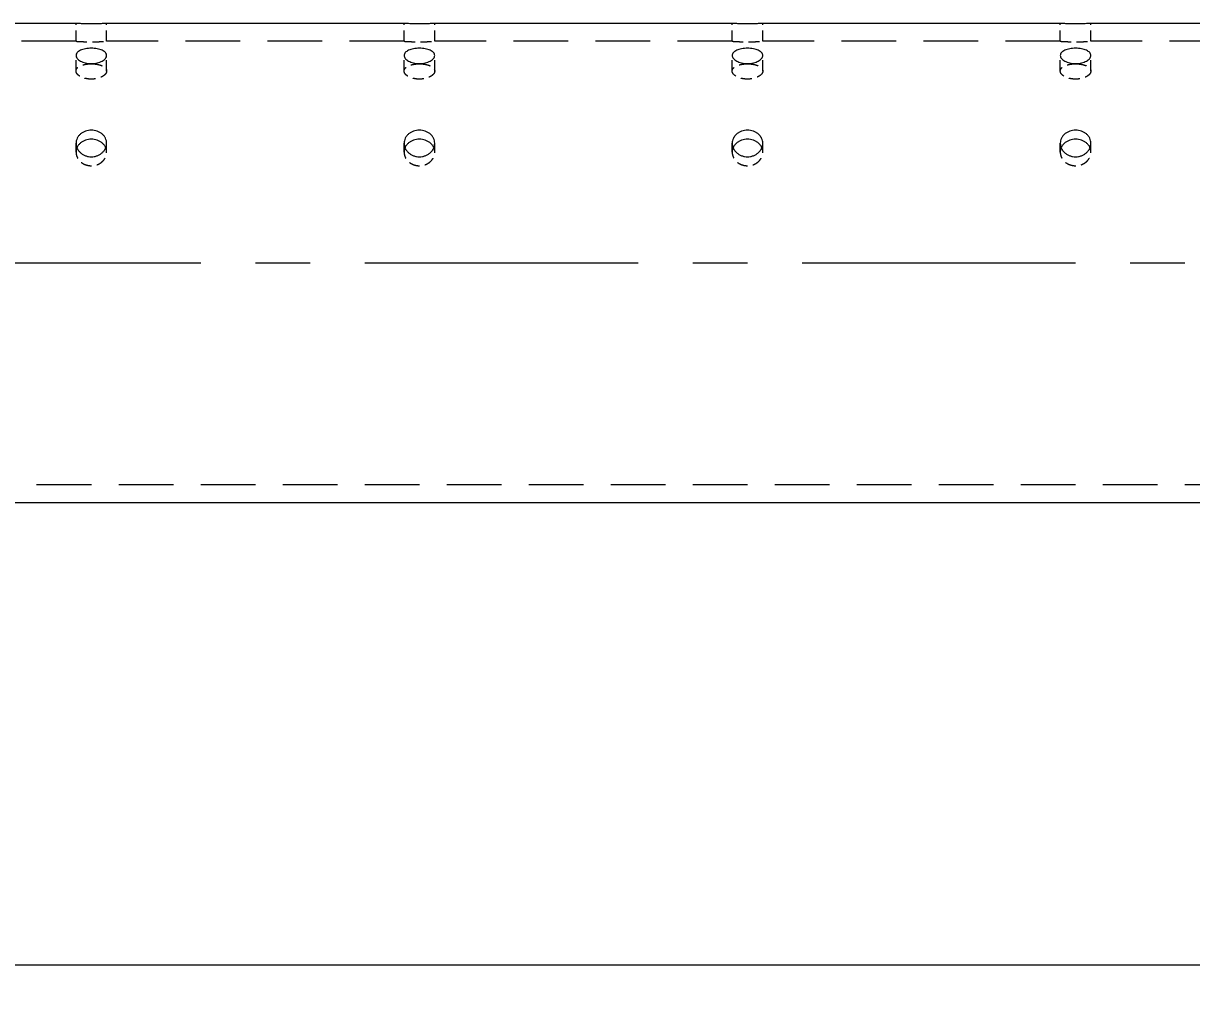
# Model space of a CAD drawing. Header units: millimetres. Extents: x -46397 to 283259, y -8690 to 23983.
# Drawn here: x 156841 to 157375, y 950 to 1400 of the extents above; entities that cross this region are included whole.
import ezdxf

# ---------------------------------------------------------------- set-up
doc = ezdxf.new("R2010")
doc.units = ezdxf.units.MM
doc.linetypes.add('CENTER', pattern=[2, 1.25, -0.25, 0.25, -0.25])
doc.linetypes.add('HIDDENX2', pattern=[0.75, 0.5, -0.25])
doc.layers.get('Defpoints').update_dxf_attribs({"lineweight": 0})
doc.layers.add('DUONGTAM', color=1, linetype='CENTER', lineweight=0)
doc.layers.add('PHANTOM 2', color=8, linetype='Continuous', lineweight=0)
doc.layers.add('flashshoot', color=7, linetype='Continuous')
doc.styles.add('GHI CHÚ 1', font='isocp_IV25.ttf', dxfattribs={"width": 0.8})
doc.dimstyles.new('1-30SCALE', dxfattribs={"dimtxt": 75, "dimasz": 75, "dimexe": 37.5, "dimexo": 30, "dimgap": 30, "dimtad": 1, "dimtoh": 1, "dimdec": 0, "dimdsep": 46, "dimtxsty": 'GHI CHÚ 1', "dimcen": 0.09, "dimclrd": 256, "dimclre": 256, "dimclrt": 2, "dimadec": 0, "dimazin": 0, "dimtfac": 1, "dimtdec": 0, "dimtofl": 0, "dimtmove": 0, "dimatfit": 3, "dimfxl": 1, "dimlwd": 0, "dimlwe": 0, "dimarcsym": 0})

# ---------------------------------------------------------------- blocks, each defined once
blk = doc.blocks.new('A$C49aca623')
at = {"color": 2, "linetype": 'Continuous', "lineweight": 0, "ltscale": 10, "extrusion": (2.28848e-17, 1, 0)}
for p, q in [((-2097, -563.9), (-2233, -563.9)), ((-1947, -563.9), (-2083, -563.9)), ((-1797, -563.9), (-1933, -563.9)), ((-1647, -563.9), (-1783, -563.9)), ((-1497, -563.9), (-1633, -563.9)), ((1960, -783), (-2832, -783))]:
    blk.add_line(p, q, dxfattribs=at)
at = {"color": 1, "linetype": 'HIDDENX2', "lineweight": 0, "ltscale": 10, "extrusion": (2.28848e-17, 1, 0)}
for p, q in [((-2097, -572.08), (-2097, -563.9)), ((-2083, -572.08), (-2083, -563.9)), ((-1947, -572.08), (-1947, -563.9)), ((-1933, -572.08), (-1933, -563.9)), ((-1797, -572.08), (-1797, -563.9)), ((-1783, -572.08), (-1783, -563.9)), ((-1647, -572.08), (-1647, -563.9)), ((-1633, -572.08), (-1633, -563.9)), ((-2097, -585.66), (-2097, -578.58)), ((-2083, -585.66), (-2083, -578.58)), ((-1947, -585.66), (-1947, -578.58)), ((-1933, -585.66), (-1933, -578.58)), ((-1797, -585.66), (-1797, -578.58)), ((-1783, -585.66), (-1783, -578.58)), ((-1647, -585.66), (-1647, -578.58)), ((-1633, -585.66), (-1633, -578.58)), ((-2097, -622.77), (-2097, -618.68)), ((-2083, -622.77), (-2083, -618.68)), ((-1947, -622.77), (-1947, -618.68)), ((-1933, -622.77), (-1933, -618.68)), ((-1797, -622.77), (-1797, -618.68)), ((-1783, -622.77), (-1783, -618.68)), ((-1647, -622.77), (-1647, -618.68)), ((-1633, -622.77), (-1633, -618.68))]:
    blk.add_line(p, q, dxfattribs=at)
at = {"color": 1, "linetype": 'HIDDENX2', "lineweight": 0, "ltscale": 50, "extrusion": (2.28848e-17, 1, 0)}
for p, q in [((-2097, -572.08), (-2233, -572.08)), ((-1947, -572.08), (-2083, -572.08)), ((-1797, -572.08), (-1933, -572.08)), ((-1647, -572.08), (-1783, -572.08)), ((-1497, -572.08), (-1633, -572.08)), ((1960, -774.82), (-2832, -774.82))]:
    blk.add_line(p, q, dxfattribs=at)
at = {"color": 2, "linetype": 'Continuous', "lineweight": 0, "ltscale": 10}
for points, knots in [([(-2083, -563.9), (-2083, -563.9), (-2083.04, -563.9), (-2083.22, -563.91), (-2083.35, -563.92), (-2083.71, -563.94), (-2083.93, -563.96), (-2084.45, -563.98), (-2084.74, -564), (-2085.36, -564.03), (-2085.71, -564.04), (-2086.48, -564.07), (-2086.89, -564.08), (-2087.75, -564.1), (-2088.2, -564.11), (-2089.11, -564.12), (-2089.56, -564.12), (-2090.44, -564.12), (-2090.89, -564.12), (-2091.8, -564.11), (-2092.25, -564.1), (-2093.11, -564.08), (-2093.52, -564.07), (-2094.29, -564.04), (-2094.64, -564.03), (-2095.26, -564), (-2095.55, -563.98), (-2096.07, -563.96), (-2096.29, -563.94), (-2096.65, -563.92), (-2096.78, -563.91), (-2096.96, -563.9), (-2097, -563.9), (-2097, -563.9)], [10.550311, 10.550311, 10.550311, 10.550311, 11.869099, 11.869099, 13.187888, 13.187888, 14.506676, 14.506676, 15.825465, 15.825465, 17.144254, 17.144254, 18.463043, 18.463043, 19.781833, 19.781833, 21.100622, 21.100622, 22.419411, 22.419411, 23.7382, 23.7382, 25.05699, 25.05699, 26.375779, 26.375779, 27.694567, 27.694567, 29.013356, 29.013356, 30.332144, 30.332144, 31.650933, 31.650933, 31.650933, 31.650933]), ([(-1933, -563.9), (-1933, -563.9), (-1933.04, -563.9), (-1933.22, -563.91), (-1933.35, -563.92), (-1933.71, -563.94), (-1933.93, -563.96), (-1934.45, -563.98), (-1934.74, -564), (-1935.36, -564.03), (-1935.71, -564.04), (-1936.48, -564.07), (-1936.89, -564.08), (-1937.75, -564.1), (-1938.2, -564.11), (-1939.11, -564.12), (-1939.56, -564.12), (-1940.44, -564.12), (-1940.89, -564.12), (-1941.8, -564.11), (-1942.25, -564.1), (-1943.11, -564.08), (-1943.52, -564.07), (-1944.29, -564.04), (-1944.64, -564.03), (-1945.26, -564), (-1945.55, -563.98), (-1946.07, -563.96), (-1946.29, -563.94), (-1946.65, -563.92), (-1946.78, -563.91), (-1946.96, -563.9), (-1947, -563.9), (-1947, -563.9)], [10.550311, 10.550311, 10.550311, 10.550311, 11.869099, 11.869099, 13.187888, 13.187888, 14.506676, 14.506676, 15.825465, 15.825465, 17.144254, 17.144254, 18.463043, 18.463043, 19.781833, 19.781833, 21.100622, 21.100622, 22.419411, 22.419411, 23.7382, 23.7382, 25.05699, 25.05699, 26.375779, 26.375779, 27.694567, 27.694567, 29.013356, 29.013356, 30.332144, 30.332144, 31.650933, 31.650933, 31.650933, 31.650933]), ([(-1783, -563.9), (-1783, -563.9), (-1783.04, -563.9), (-1783.22, -563.91), (-1783.35, -563.92), (-1783.71, -563.94), (-1783.93, -563.96), (-1784.45, -563.98), (-1784.74, -564), (-1785.36, -564.03), (-1785.71, -564.04), (-1786.48, -564.07), (-1786.89, -564.08), (-1787.75, -564.1), (-1788.2, -564.11), (-1789.11, -564.12), (-1789.56, -564.12), (-1790.44, -564.12), (-1790.89, -564.12), (-1791.8, -564.11), (-1792.25, -564.1), (-1793.11, -564.08), (-1793.52, -564.07), (-1794.29, -564.04), (-1794.64, -564.03), (-1795.26, -564), (-1795.55, -563.98), (-1796.07, -563.96), (-1796.29, -563.94), (-1796.65, -563.92), (-1796.78, -563.91), (-1796.96, -563.9), (-1797, -563.9), (-1797, -563.9)], [10.550311, 10.550311, 10.550311, 10.550311, 11.869099, 11.869099, 13.187888, 13.187888, 14.506676, 14.506676, 15.825465, 15.825465, 17.144254, 17.144254, 18.463043, 18.463043, 19.781833, 19.781833, 21.100622, 21.100622, 22.419411, 22.419411, 23.7382, 23.7382, 25.05699, 25.05699, 26.375779, 26.375779, 27.694567, 27.694567, 29.013356, 29.013356, 30.332144, 30.332144, 31.650933, 31.650933, 31.650933, 31.650933]), ([(-1633, -563.9), (-1633, -563.9), (-1633.04, -563.9), (-1633.22, -563.91), (-1633.35, -563.92), (-1633.71, -563.94), (-1633.93, -563.96), (-1634.45, -563.98), (-1634.74, -564), (-1635.36, -564.03), (-1635.71, -564.04), (-1636.48, -564.07), (-1636.89, -564.08), (-1637.75, -564.1), (-1638.2, -564.11), (-1639.11, -564.12), (-1639.56, -564.12), (-1640.44, -564.12), (-1640.89, -564.12), (-1641.8, -564.11), (-1642.25, -564.1), (-1643.11, -564.08), (-1643.52, -564.07), (-1644.29, -564.04), (-1644.64, -564.03), (-1645.26, -564), (-1645.55, -563.98), (-1646.07, -563.96), (-1646.29, -563.94), (-1646.65, -563.92), (-1646.78, -563.91), (-1646.96, -563.9), (-1647, -563.9), (-1647, -563.9)], [10.550311, 10.550311, 10.550311, 10.550311, 11.869099, 11.869099, 13.187888, 13.187888, 14.506676, 14.506676, 15.825465, 15.825465, 17.144254, 17.144254, 18.463043, 18.463043, 19.781833, 19.781833, 21.100622, 21.100622, 22.419411, 22.419411, 23.7382, 23.7382, 25.05699, 25.05699, 26.375779, 26.375779, 27.694567, 27.694567, 29.013356, 29.013356, 30.332144, 30.332144, 31.650933, 31.650933, 31.650933, 31.650933]), ([(-2090, -575.27), (-2089.56, -575.27), (-2089.11, -575.29), (-2088.2, -575.37), (-2087.75, -575.43), (-2086.89, -575.59), (-2086.48, -575.69), (-2085.71, -575.92), (-2085.36, -576.06), (-2084.74, -576.34), (-2084.45, -576.51), (-2083.93, -576.86), (-2083.71, -577.06), (-2083.35, -577.47), (-2083.22, -577.69), (-2083.04, -578.13), (-2083, -578.36), (-2083, -578.8), (-2083.04, -579.03), (-2083.22, -579.49), (-2083.35, -579.72), (-2083.71, -580.17), (-2083.93, -580.39), (-2084.45, -580.79), (-2084.74, -580.98), (-2085.36, -581.32), (-2085.71, -581.47), (-2086.48, -581.76), (-2086.89, -581.88), (-2087.75, -582.07), (-2088.2, -582.15), (-2089.11, -582.25), (-2089.56, -582.27), (-2090.44, -582.27), (-2090.89, -582.25), (-2091.8, -582.15), (-2092.25, -582.07), (-2093.11, -581.88), (-2093.52, -581.76), (-2094.29, -581.47), (-2094.64, -581.32), (-2095.26, -580.98), (-2095.55, -580.79), (-2096.07, -580.39), (-2096.29, -580.17), (-2096.65, -579.72), (-2096.78, -579.49), (-2096.96, -579.03), (-2097, -578.8), (-2097, -578.36), (-2096.96, -578.13), (-2096.78, -577.69), (-2096.65, -577.47), (-2096.29, -577.06), (-2096.07, -576.86), (-2095.55, -576.51), (-2095.26, -576.34), (-2094.64, -576.06), (-2094.29, -575.92), (-2093.52, -575.69), (-2093.11, -575.59), (-2092.25, -575.43), (-2091.8, -575.37), (-2090.89, -575.29), (-2090.44, -575.27), (-2090, -575.27)], [0, 0, 0, 0, 1.318789, 1.318789, 2.637578, 2.637578, 3.956368, 3.956368, 5.275157, 5.275157, 6.593945, 6.593945, 7.912734, 7.912734, 9.231522, 9.231522, 10.550311, 10.550311, 11.869099, 11.869099, 13.187888, 13.187888, 14.506676, 14.506676, 15.825465, 15.825465, 17.144254, 17.144254, 18.463043, 18.463043, 19.781833, 19.781833, 21.100622, 21.100622, 22.419411, 22.419411, 23.7382, 23.7382, 25.05699, 25.05699, 26.375779, 26.375779, 27.694567, 27.694567, 29.013356, 29.013356, 30.332144, 30.332144, 31.650933, 31.650933, 32.969721, 32.969721, 34.28851, 34.28851, 35.607298, 35.607298, 36.926087, 36.926087, 38.244876, 38.244876, 39.563665, 39.563665, 40.882454, 40.882454, 42.201244, 42.201244, 42.201244, 42.201244]), ([(-1940, -575.27), (-1939.56, -575.27), (-1939.11, -575.29), (-1938.2, -575.37), (-1937.75, -575.43), (-1936.89, -575.59), (-1936.48, -575.69), (-1935.71, -575.92), (-1935.36, -576.06), (-1934.74, -576.34), (-1934.45, -576.51), (-1933.93, -576.86), (-1933.71, -577.06), (-1933.35, -577.47), (-1933.22, -577.69), (-1933.04, -578.13), (-1933, -578.36), (-1933, -578.8), (-1933.04, -579.03), (-1933.22, -579.49), (-1933.35, -579.72), (-1933.71, -580.17), (-1933.93, -580.39), (-1934.45, -580.79), (-1934.74, -580.98), (-1935.36, -581.32), (-1935.71, -581.47), (-1936.48, -581.76), (-1936.89, -581.88), (-1937.75, -582.07), (-1938.2, -582.15), (-1939.11, -582.25), (-1939.56, -582.27), (-1940.44, -582.27), (-1940.89, -582.25), (-1941.8, -582.15), (-1942.25, -582.07), (-1943.11, -581.88), (-1943.52, -581.76), (-1944.29, -581.47), (-1944.64, -581.32), (-1945.26, -580.98), (-1945.55, -580.79), (-1946.07, -580.39), (-1946.29, -580.17), (-1946.65, -579.72), (-1946.78, -579.49), (-1946.96, -579.03), (-1947, -578.8), (-1947, -578.36), (-1946.96, -578.13), (-1946.78, -577.69), (-1946.65, -577.47), (-1946.29, -577.06), (-1946.07, -576.86), (-1945.55, -576.51), (-1945.26, -576.34), (-1944.64, -576.06), (-1944.29, -575.92), (-1943.52, -575.69), (-1943.11, -575.59), (-1942.25, -575.43), (-1941.8, -575.37), (-1940.89, -575.29), (-1940.44, -575.27), (-1940, -575.27)], [0, 0, 0, 0, 1.318789, 1.318789, 2.637578, 2.637578, 3.956368, 3.956368, 5.275157, 5.275157, 6.593945, 6.593945, 7.912734, 7.912734, 9.231522, 9.231522, 10.550311, 10.550311, 11.869099, 11.869099, 13.187888, 13.187888, 14.506676, 14.506676, 15.825465, 15.825465, 17.144254, 17.144254, 18.463043, 18.463043, 19.781833, 19.781833, 21.100622, 21.100622, 22.419411, 22.419411, 23.7382, 23.7382, 25.05699, 25.05699, 26.375779, 26.375779, 27.694567, 27.694567, 29.013356, 29.013356, 30.332144, 30.332144, 31.650933, 31.650933, 32.969721, 32.969721, 34.28851, 34.28851, 35.607298, 35.607298, 36.926087, 36.926087, 38.244876, 38.244876, 39.563665, 39.563665, 40.882454, 40.882454, 42.201244, 42.201244, 42.201244, 42.201244]), ([(-1790, -575.27), (-1789.56, -575.27), (-1789.11, -575.29), (-1788.2, -575.37), (-1787.75, -575.43), (-1786.89, -575.59), (-1786.48, -575.69), (-1785.71, -575.92), (-1785.36, -576.06), (-1784.74, -576.34), (-1784.45, -576.51), (-1783.93, -576.86), (-1783.71, -577.06), (-1783.35, -577.47), (-1783.22, -577.69), (-1783.04, -578.13), (-1783, -578.36), (-1783, -578.8), (-1783.04, -579.03), (-1783.22, -579.49), (-1783.35, -579.72), (-1783.71, -580.17), (-1783.93, -580.39), (-1784.45, -580.79), (-1784.74, -580.98), (-1785.36, -581.32), (-1785.71, -581.47), (-1786.48, -581.76), (-1786.89, -581.88), (-1787.75, -582.07), (-1788.2, -582.15), (-1789.11, -582.25), (-1789.56, -582.27), (-1790.44, -582.27), (-1790.89, -582.25), (-1791.8, -582.15), (-1792.25, -582.07), (-1793.11, -581.88), (-1793.52, -581.76), (-1794.29, -581.47), (-1794.64, -581.32), (-1795.26, -580.98), (-1795.55, -580.79), (-1796.07, -580.39), (-1796.29, -580.17), (-1796.65, -579.72), (-1796.78, -579.49), (-1796.96, -579.03), (-1797, -578.8), (-1797, -578.36), (-1796.96, -578.13), (-1796.78, -577.69), (-1796.65, -577.47), (-1796.29, -577.06), (-1796.07, -576.86), (-1795.55, -576.51), (-1795.26, -576.34), (-1794.64, -576.06), (-1794.29, -575.92), (-1793.52, -575.69), (-1793.11, -575.59), (-1792.25, -575.43), (-1791.8, -575.37), (-1790.89, -575.29), (-1790.44, -575.27), (-1790, -575.27)], [0, 0, 0, 0, 1.318789, 1.318789, 2.637578, 2.637578, 3.956368, 3.956368, 5.275157, 5.275157, 6.593945, 6.593945, 7.912734, 7.912734, 9.231522, 9.231522, 10.550311, 10.550311, 11.869099, 11.869099, 13.187888, 13.187888, 14.506676, 14.506676, 15.825465, 15.825465, 17.144254, 17.144254, 18.463043, 18.463043, 19.781833, 19.781833, 21.100622, 21.100622, 22.419411, 22.419411, 23.7382, 23.7382, 25.05699, 25.05699, 26.375779, 26.375779, 27.694567, 27.694567, 29.013356, 29.013356, 30.332144, 30.332144, 31.650933, 31.650933, 32.969721, 32.969721, 34.28851, 34.28851, 35.607298, 35.607298, 36.926087, 36.926087, 38.244876, 38.244876, 39.563665, 39.563665, 40.882454, 40.882454, 42.201244, 42.201244, 42.201244, 42.201244]), ([(-1640, -575.27), (-1639.56, -575.27), (-1639.11, -575.29), (-1638.2, -575.37), (-1637.75, -575.43), (-1636.89, -575.59), (-1636.48, -575.69), (-1635.71, -575.92), (-1635.36, -576.06), (-1634.74, -576.34), (-1634.45, -576.51), (-1633.93, -576.86), (-1633.71, -577.06), (-1633.35, -577.47), (-1633.22, -577.69), (-1633.04, -578.13), (-1633, -578.36), (-1633, -578.8), (-1633.04, -579.03), (-1633.22, -579.49), (-1633.35, -579.72), (-1633.71, -580.17), (-1633.93, -580.39), (-1634.45, -580.79), (-1634.74, -580.98), (-1635.36, -581.32), (-1635.71, -581.47), (-1636.48, -581.76), (-1636.89, -581.88), (-1637.75, -582.07), (-1638.2, -582.15), (-1639.11, -582.25), (-1639.56, -582.27), (-1640.44, -582.27), (-1640.89, -582.25), (-1641.8, -582.15), (-1642.25, -582.07), (-1643.11, -581.88), (-1643.52, -581.76), (-1644.29, -581.47), (-1644.64, -581.32), (-1645.26, -580.98), (-1645.55, -580.79), (-1646.07, -580.39), (-1646.29, -580.17), (-1646.65, -579.72), (-1646.78, -579.49), (-1646.96, -579.03), (-1647, -578.8), (-1647, -578.36), (-1646.96, -578.13), (-1646.78, -577.69), (-1646.65, -577.47), (-1646.29, -577.06), (-1646.07, -576.86), (-1645.55, -576.51), (-1645.26, -576.34), (-1644.64, -576.06), (-1644.29, -575.92), (-1643.52, -575.69), (-1643.11, -575.59), (-1642.25, -575.43), (-1641.8, -575.37), (-1640.89, -575.29), (-1640.44, -575.27), (-1640, -575.27)], [0, 0, 0, 0, 1.318789, 1.318789, 2.637578, 2.637578, 3.956368, 3.956368, 5.275157, 5.275157, 6.593945, 6.593945, 7.912734, 7.912734, 9.231522, 9.231522, 10.550311, 10.550311, 11.869099, 11.869099, 13.187888, 13.187888, 14.506676, 14.506676, 15.825465, 15.825465, 17.144254, 17.144254, 18.463043, 18.463043, 19.781833, 19.781833, 21.100622, 21.100622, 22.419411, 22.419411, 23.7382, 23.7382, 25.05699, 25.05699, 26.375779, 26.375779, 27.694567, 27.694567, 29.013356, 29.013356, 30.332144, 30.332144, 31.650933, 31.650933, 32.969721, 32.969721, 34.28851, 34.28851, 35.607298, 35.607298, 36.926087, 36.926087, 38.244876, 38.244876, 39.563665, 39.563665, 40.882454, 40.882454, 42.201244, 42.201244, 42.201244, 42.201244]), ([(-2090, -612.72), (-2089.56, -612.72), (-2089.11, -612.76), (-2088.2, -612.91), (-2087.75, -613.02), (-2086.89, -613.32), (-2086.48, -613.51), (-2085.71, -613.94), (-2085.36, -614.18), (-2084.74, -614.71), (-2084.45, -615), (-2083.93, -615.65), (-2083.71, -616), (-2083.35, -616.74), (-2083.22, -617.12), (-2083.04, -617.9), (-2083, -618.29), (-2083, -619.06), (-2083.04, -619.45), (-2083.22, -620.24), (-2083.35, -620.63), (-2083.71, -621.39), (-2083.93, -621.75), (-2084.45, -622.43), (-2084.74, -622.74), (-2085.36, -623.29), (-2085.71, -623.55), (-2086.48, -624.01), (-2086.89, -624.21), (-2087.75, -624.53), (-2088.2, -624.65), (-2089.11, -624.81), (-2089.56, -624.85), (-2090.44, -624.85), (-2090.89, -624.81), (-2091.8, -624.65), (-2092.25, -624.53), (-2093.11, -624.21), (-2093.52, -624.01), (-2094.29, -623.55), (-2094.64, -623.29), (-2095.26, -622.74), (-2095.55, -622.43), (-2096.07, -621.75), (-2096.29, -621.39), (-2096.65, -620.63), (-2096.78, -620.24), (-2096.96, -619.45), (-2097, -619.06), (-2097, -618.29), (-2096.96, -617.9), (-2096.78, -617.12), (-2096.65, -616.74), (-2096.29, -616), (-2096.07, -615.65), (-2095.55, -615), (-2095.26, -614.71), (-2094.64, -614.18), (-2094.29, -613.94), (-2093.52, -613.51), (-2093.11, -613.32), (-2092.25, -613.02), (-2091.8, -612.91), (-2090.89, -612.76), (-2090.44, -612.72), (-2090, -612.72)], [0, 0, 0, 0, 1.318789, 1.318789, 2.637578, 2.637578, 3.956368, 3.956368, 5.275157, 5.275157, 6.593945, 6.593945, 7.912734, 7.912734, 9.231522, 9.231522, 10.550311, 10.550311, 11.869099, 11.869099, 13.187888, 13.187888, 14.506676, 14.506676, 15.825465, 15.825465, 17.144254, 17.144254, 18.463043, 18.463043, 19.781833, 19.781833, 21.100622, 21.100622, 22.419411, 22.419411, 23.7382, 23.7382, 25.05699, 25.05699, 26.375779, 26.375779, 27.694567, 27.694567, 29.013356, 29.013356, 30.332144, 30.332144, 31.650933, 31.650933, 32.969721, 32.969721, 34.28851, 34.28851, 35.607298, 35.607298, 36.926087, 36.926087, 38.244876, 38.244876, 39.563665, 39.563665, 40.882454, 40.882454, 42.201244, 42.201244, 42.201244, 42.201244]), ([(-1940, -612.72), (-1939.56, -612.72), (-1939.11, -612.76), (-1938.2, -612.91), (-1937.75, -613.02), (-1936.89, -613.32), (-1936.48, -613.51), (-1935.71, -613.94), (-1935.36, -614.18), (-1934.74, -614.71), (-1934.45, -615), (-1933.93, -615.65), (-1933.71, -616), (-1933.35, -616.74), (-1933.22, -617.12), (-1933.04, -617.9), (-1933, -618.29), (-1933, -619.06), (-1933.04, -619.45), (-1933.22, -620.24), (-1933.35, -620.63), (-1933.71, -621.39), (-1933.93, -621.75), (-1934.45, -622.43), (-1934.74, -622.74), (-1935.36, -623.29), (-1935.71, -623.55), (-1936.48, -624.01), (-1936.89, -624.21), (-1937.75, -624.53), (-1938.2, -624.65), (-1939.11, -624.81), (-1939.56, -624.85), (-1940.44, -624.85), (-1940.89, -624.81), (-1941.8, -624.65), (-1942.25, -624.53), (-1943.11, -624.21), (-1943.52, -624.01), (-1944.29, -623.55), (-1944.64, -623.29), (-1945.26, -622.74), (-1945.55, -622.43), (-1946.07, -621.75), (-1946.29, -621.39), (-1946.65, -620.63), (-1946.78, -620.24), (-1946.96, -619.45), (-1947, -619.06), (-1947, -618.29), (-1946.96, -617.9), (-1946.78, -617.12), (-1946.65, -616.74), (-1946.29, -616), (-1946.07, -615.65), (-1945.55, -615), (-1945.26, -614.71), (-1944.64, -614.18), (-1944.29, -613.94), (-1943.52, -613.51), (-1943.11, -613.32), (-1942.25, -613.02), (-1941.8, -612.91), (-1940.89, -612.76), (-1940.44, -612.72), (-1940, -612.72)], [0, 0, 0, 0, 1.318789, 1.318789, 2.637578, 2.637578, 3.956368, 3.956368, 5.275157, 5.275157, 6.593945, 6.593945, 7.912734, 7.912734, 9.231522, 9.231522, 10.550311, 10.550311, 11.869099, 11.869099, 13.187888, 13.187888, 14.506676, 14.506676, 15.825465, 15.825465, 17.144254, 17.144254, 18.463043, 18.463043, 19.781833, 19.781833, 21.100622, 21.100622, 22.419411, 22.419411, 23.7382, 23.7382, 25.05699, 25.05699, 26.375779, 26.375779, 27.694567, 27.694567, 29.013356, 29.013356, 30.332144, 30.332144, 31.650933, 31.650933, 32.969721, 32.969721, 34.28851, 34.28851, 35.607298, 35.607298, 36.926087, 36.926087, 38.244876, 38.244876, 39.563665, 39.563665, 40.882454, 40.882454, 42.201244, 42.201244, 42.201244, 42.201244]), ([(-1790, -612.72), (-1789.56, -612.72), (-1789.11, -612.76), (-1788.2, -612.91), (-1787.75, -613.02), (-1786.89, -613.32), (-1786.48, -613.51), (-1785.71, -613.94), (-1785.36, -614.18), (-1784.74, -614.71), (-1784.45, -615), (-1783.93, -615.65), (-1783.71, -616), (-1783.35, -616.74), (-1783.22, -617.12), (-1783.04, -617.9), (-1783, -618.29), (-1783, -619.06), (-1783.04, -619.45), (-1783.22, -620.24), (-1783.35, -620.63), (-1783.71, -621.39), (-1783.93, -621.75), (-1784.45, -622.43), (-1784.74, -622.74), (-1785.36, -623.29), (-1785.71, -623.55), (-1786.48, -624.01), (-1786.89, -624.21), (-1787.75, -624.53), (-1788.2, -624.65), (-1789.11, -624.81), (-1789.56, -624.85), (-1790.44, -624.85), (-1790.89, -624.81), (-1791.8, -624.65), (-1792.25, -624.53), (-1793.11, -624.21), (-1793.52, -624.01), (-1794.29, -623.55), (-1794.64, -623.29), (-1795.26, -622.74), (-1795.55, -622.43), (-1796.07, -621.75), (-1796.29, -621.39), (-1796.65, -620.63), (-1796.78, -620.24), (-1796.96, -619.45), (-1797, -619.06), (-1797, -618.29), (-1796.96, -617.9), (-1796.78, -617.12), (-1796.65, -616.74), (-1796.29, -616), (-1796.07, -615.65), (-1795.55, -615), (-1795.26, -614.71), (-1794.64, -614.18), (-1794.29, -613.94), (-1793.52, -613.51), (-1793.11, -613.32), (-1792.25, -613.02), (-1791.8, -612.91), (-1790.89, -612.76), (-1790.44, -612.72), (-1790, -612.72)], [0, 0, 0, 0, 1.318789, 1.318789, 2.637578, 2.637578, 3.956368, 3.956368, 5.275157, 5.275157, 6.593945, 6.593945, 7.912734, 7.912734, 9.231522, 9.231522, 10.550311, 10.550311, 11.869099, 11.869099, 13.187888, 13.187888, 14.506676, 14.506676, 15.825465, 15.825465, 17.144254, 17.144254, 18.463043, 18.463043, 19.781833, 19.781833, 21.100622, 21.100622, 22.419411, 22.419411, 23.7382, 23.7382, 25.05699, 25.05699, 26.375779, 26.375779, 27.694567, 27.694567, 29.013356, 29.013356, 30.332144, 30.332144, 31.650933, 31.650933, 32.969721, 32.969721, 34.28851, 34.28851, 35.607298, 35.607298, 36.926087, 36.926087, 38.244876, 38.244876, 39.563665, 39.563665, 40.882454, 40.882454, 42.201244, 42.201244, 42.201244, 42.201244]), ([(-1640, -612.72), (-1639.56, -612.72), (-1639.11, -612.76), (-1638.2, -612.91), (-1637.75, -613.02), (-1636.89, -613.32), (-1636.48, -613.51), (-1635.71, -613.94), (-1635.36, -614.18), (-1634.74, -614.71), (-1634.45, -615), (-1633.93, -615.65), (-1633.71, -616), (-1633.35, -616.74), (-1633.22, -617.12), (-1633.04, -617.9), (-1633, -618.29), (-1633, -619.06), (-1633.04, -619.45), (-1633.22, -620.24), (-1633.35, -620.63), (-1633.71, -621.39), (-1633.93, -621.75), (-1634.45, -622.43), (-1634.74, -622.74), (-1635.36, -623.29), (-1635.71, -623.55), (-1636.48, -624.01), (-1636.89, -624.21), (-1637.75, -624.53), (-1638.2, -624.65), (-1639.11, -624.81), (-1639.56, -624.85), (-1640.44, -624.85), (-1640.89, -624.81), (-1641.8, -624.65), (-1642.25, -624.53), (-1643.11, -624.21), (-1643.52, -624.01), (-1644.29, -623.55), (-1644.64, -623.29), (-1645.26, -622.74), (-1645.55, -622.43), (-1646.07, -621.75), (-1646.29, -621.39), (-1646.65, -620.63), (-1646.78, -620.24), (-1646.96, -619.45), (-1647, -619.06), (-1647, -618.29), (-1646.96, -617.9), (-1646.78, -617.12), (-1646.65, -616.74), (-1646.29, -616), (-1646.07, -615.65), (-1645.55, -615), (-1645.26, -614.71), (-1644.64, -614.18), (-1644.29, -613.94), (-1643.52, -613.51), (-1643.11, -613.32), (-1642.25, -613.02), (-1641.8, -612.91), (-1640.89, -612.76), (-1640.44, -612.72), (-1640, -612.72)], [0, 0, 0, 0, 1.318789, 1.318789, 2.637578, 2.637578, 3.956368, 3.956368, 5.275157, 5.275157, 6.593945, 6.593945, 7.912734, 7.912734, 9.231522, 9.231522, 10.550311, 10.550311, 11.869099, 11.869099, 13.187888, 13.187888, 14.506676, 14.506676, 15.825465, 15.825465, 17.144254, 17.144254, 18.463043, 18.463043, 19.781833, 19.781833, 21.100622, 21.100622, 22.419411, 22.419411, 23.7382, 23.7382, 25.05699, 25.05699, 26.375779, 26.375779, 27.694567, 27.694567, 29.013356, 29.013356, 30.332144, 30.332144, 31.650933, 31.650933, 32.969721, 32.969721, 34.28851, 34.28851, 35.607298, 35.607298, 36.926087, 36.926087, 38.244876, 38.244876, 39.563665, 39.563665, 40.882454, 40.882454, 42.201244, 42.201244, 42.201244, 42.201244]), ([(-2090, -616.82), (-2090.44, -616.82), (-2090.89, -616.86), (-2091.8, -617.01), (-2092.25, -617.12), (-2093.11, -617.42), (-2093.52, -617.6), (-2094.29, -618.03), (-2094.64, -618.28), (-2095.26, -618.8), (-2095.55, -619.1), (-2096.07, -619.74), (-2096.29, -620.09), (-2096.51, -620.55), (-2096.55, -620.64), (-2096.59, -620.73)], [0, 0, 0, 0, 1.318854, 1.318854, 2.637708, 2.637708, 3.956563, 3.956563, 5.275417, 5.275417, 6.59427, 6.59427, 7.913123, 7.913123, 8.233495, 8.233495, 8.233495, 8.233495]), ([(-2083.41, -620.73), (-2083.45, -620.64), (-2083.49, -620.55), (-2083.71, -620.09), (-2083.93, -619.74), (-2084.45, -619.1), (-2084.74, -618.8), (-2085.36, -618.28), (-2085.71, -618.03), (-2086.48, -617.6), (-2086.89, -617.42), (-2087.75, -617.12), (-2088.2, -617.01), (-2089.11, -616.86), (-2089.56, -616.82), (-2090, -616.82)], [33.969824, 33.969824, 33.969824, 33.969824, 34.290196, 34.290196, 35.609049, 35.609049, 36.927902, 36.927902, 38.246757, 38.246757, 39.565611, 39.565611, 40.884465, 40.884465, 42.203319, 42.203319, 42.203319, 42.203319]), ([(-1940, -616.82), (-1940.44, -616.82), (-1940.89, -616.86), (-1941.8, -617.01), (-1942.25, -617.12), (-1943.11, -617.42), (-1943.52, -617.6), (-1944.29, -618.03), (-1944.64, -618.28), (-1945.26, -618.8), (-1945.55, -619.1), (-1946.07, -619.74), (-1946.29, -620.09), (-1946.51, -620.55), (-1946.55, -620.64), (-1946.59, -620.73)], [0, 0, 0, 0, 1.318854, 1.318854, 2.637708, 2.637708, 3.956563, 3.956563, 5.275417, 5.275417, 6.59427, 6.59427, 7.913123, 7.913123, 8.233495, 8.233495, 8.233495, 8.233495]), ([(-1933.41, -620.73), (-1933.45, -620.64), (-1933.49, -620.55), (-1933.71, -620.09), (-1933.93, -619.74), (-1934.45, -619.1), (-1934.74, -618.8), (-1935.36, -618.28), (-1935.71, -618.03), (-1936.48, -617.6), (-1936.89, -617.42), (-1937.75, -617.12), (-1938.2, -617.01), (-1939.11, -616.86), (-1939.56, -616.82), (-1940, -616.82)], [33.969824, 33.969824, 33.969824, 33.969824, 34.290196, 34.290196, 35.609049, 35.609049, 36.927902, 36.927902, 38.246757, 38.246757, 39.565611, 39.565611, 40.884465, 40.884465, 42.203319, 42.203319, 42.203319, 42.203319]), ([(-1790, -616.82), (-1790.44, -616.82), (-1790.89, -616.86), (-1791.8, -617.01), (-1792.25, -617.12), (-1793.11, -617.42), (-1793.52, -617.6), (-1794.29, -618.03), (-1794.64, -618.28), (-1795.26, -618.8), (-1795.55, -619.1), (-1796.07, -619.74), (-1796.29, -620.09), (-1796.51, -620.55), (-1796.55, -620.64), (-1796.59, -620.73)], [0, 0, 0, 0, 1.318854, 1.318854, 2.637708, 2.637708, 3.956563, 3.956563, 5.275417, 5.275417, 6.59427, 6.59427, 7.913123, 7.913123, 8.233495, 8.233495, 8.233495, 8.233495]), ([(-1783.41, -620.73), (-1783.45, -620.64), (-1783.49, -620.55), (-1783.71, -620.09), (-1783.93, -619.74), (-1784.45, -619.1), (-1784.74, -618.8), (-1785.36, -618.28), (-1785.71, -618.03), (-1786.48, -617.6), (-1786.89, -617.42), (-1787.75, -617.12), (-1788.2, -617.01), (-1789.11, -616.86), (-1789.56, -616.82), (-1790, -616.82)], [33.969824, 33.969824, 33.969824, 33.969824, 34.290196, 34.290196, 35.609049, 35.609049, 36.927902, 36.927902, 38.246757, 38.246757, 39.565611, 39.565611, 40.884465, 40.884465, 42.203319, 42.203319, 42.203319, 42.203319]), ([(-1640, -616.82), (-1640.44, -616.82), (-1640.89, -616.86), (-1641.8, -617.01), (-1642.25, -617.12), (-1643.11, -617.42), (-1643.52, -617.6), (-1644.29, -618.03), (-1644.64, -618.28), (-1645.26, -618.8), (-1645.55, -619.1), (-1646.07, -619.74), (-1646.29, -620.09), (-1646.51, -620.55), (-1646.55, -620.64), (-1646.59, -620.73)], [0, 0, 0, 0, 1.318854, 1.318854, 2.637708, 2.637708, 3.956563, 3.956563, 5.275417, 5.275417, 6.59427, 6.59427, 7.913123, 7.913123, 8.233495, 8.233495, 8.233495, 8.233495]), ([(-1633.41, -620.73), (-1633.45, -620.64), (-1633.49, -620.55), (-1633.71, -620.09), (-1633.93, -619.74), (-1634.45, -619.1), (-1634.74, -618.8), (-1635.36, -618.28), (-1635.71, -618.03), (-1636.48, -617.6), (-1636.89, -617.42), (-1637.75, -617.12), (-1638.2, -617.01), (-1639.11, -616.86), (-1639.56, -616.82), (-1640, -616.82)], [33.969824, 33.969824, 33.969824, 33.969824, 34.290196, 34.290196, 35.609049, 35.609049, 36.927902, 36.927902, 38.246757, 38.246757, 39.565611, 39.565611, 40.884465, 40.884465, 42.203319, 42.203319, 42.203319, 42.203319])]:
    blk.add_open_spline(points, degree=3, knots=knots, dxfattribs=at)
at = {"color": 1, "linetype": 'HIDDENX2', "lineweight": 0, "ltscale": 10}
for points, knots in [([(-2097, -572.08), (-2097, -572.08), (-2096.96, -572.08), (-2096.78, -572.09), (-2096.65, -572.1), (-2096.29, -572.13), (-2096.07, -572.14), (-2095.55, -572.17), (-2095.26, -572.19), (-2094.64, -572.22), (-2094.29, -572.23), (-2093.52, -572.26), (-2093.11, -572.28), (-2092.25, -572.3), (-2091.8, -572.31), (-2090.89, -572.32), (-2090.44, -572.32), (-2089.56, -572.32), (-2089.11, -572.32), (-2088.2, -572.31), (-2087.75, -572.3), (-2086.89, -572.28), (-2086.48, -572.26), (-2085.71, -572.23), (-2085.36, -572.22), (-2084.74, -572.19), (-2084.45, -572.17), (-2083.93, -572.14), (-2083.71, -572.13), (-2083.35, -572.1), (-2083.22, -572.09), (-2083.04, -572.08), (-2083, -572.08), (-2083, -572.08)], [10.55083, 10.55083, 10.55083, 10.55083, 11.869683, 11.869683, 13.188536, 13.188536, 14.507389, 14.507389, 15.826243, 15.826243, 17.145097, 17.145097, 18.463951, 18.463951, 19.782805, 19.782805, 21.10166, 21.10166, 22.420514, 22.420514, 23.739368, 23.739368, 25.058222, 25.058222, 26.377077, 26.377077, 27.69593, 27.69593, 29.014783, 29.014783, 30.333636, 30.333636, 31.652489, 31.652489, 31.652489, 31.652489]), ([(-1947, -572.08), (-1947, -572.08), (-1946.96, -572.08), (-1946.78, -572.09), (-1946.65, -572.1), (-1946.29, -572.13), (-1946.07, -572.14), (-1945.55, -572.17), (-1945.26, -572.19), (-1944.64, -572.22), (-1944.29, -572.23), (-1943.52, -572.26), (-1943.11, -572.28), (-1942.25, -572.3), (-1941.8, -572.31), (-1940.89, -572.32), (-1940.44, -572.32), (-1939.56, -572.32), (-1939.11, -572.32), (-1938.2, -572.31), (-1937.75, -572.3), (-1936.89, -572.28), (-1936.48, -572.26), (-1935.71, -572.23), (-1935.36, -572.22), (-1934.74, -572.19), (-1934.45, -572.17), (-1933.93, -572.14), (-1933.71, -572.13), (-1933.35, -572.1), (-1933.22, -572.09), (-1933.04, -572.08), (-1933, -572.08), (-1933, -572.08)], [10.55083, 10.55083, 10.55083, 10.55083, 11.869683, 11.869683, 13.188536, 13.188536, 14.507389, 14.507389, 15.826243, 15.826243, 17.145097, 17.145097, 18.463951, 18.463951, 19.782805, 19.782805, 21.10166, 21.10166, 22.420514, 22.420514, 23.739368, 23.739368, 25.058222, 25.058222, 26.377077, 26.377077, 27.69593, 27.69593, 29.014783, 29.014783, 30.333636, 30.333636, 31.652489, 31.652489, 31.652489, 31.652489]), ([(-1797, -572.08), (-1797, -572.08), (-1796.96, -572.08), (-1796.78, -572.09), (-1796.65, -572.1), (-1796.29, -572.13), (-1796.07, -572.14), (-1795.55, -572.17), (-1795.26, -572.19), (-1794.64, -572.22), (-1794.29, -572.23), (-1793.52, -572.26), (-1793.11, -572.28), (-1792.25, -572.3), (-1791.8, -572.31), (-1790.89, -572.32), (-1790.44, -572.32), (-1789.56, -572.32), (-1789.11, -572.32), (-1788.2, -572.31), (-1787.75, -572.3), (-1786.89, -572.28), (-1786.48, -572.26), (-1785.71, -572.23), (-1785.36, -572.22), (-1784.74, -572.19), (-1784.45, -572.17), (-1783.93, -572.14), (-1783.71, -572.13), (-1783.35, -572.1), (-1783.22, -572.09), (-1783.04, -572.08), (-1783, -572.08), (-1783, -572.08)], [10.55083, 10.55083, 10.55083, 10.55083, 11.869683, 11.869683, 13.188536, 13.188536, 14.507389, 14.507389, 15.826243, 15.826243, 17.145097, 17.145097, 18.463951, 18.463951, 19.782805, 19.782805, 21.10166, 21.10166, 22.420514, 22.420514, 23.739368, 23.739368, 25.058222, 25.058222, 26.377077, 26.377077, 27.69593, 27.69593, 29.014783, 29.014783, 30.333636, 30.333636, 31.652489, 31.652489, 31.652489, 31.652489]), ([(-1647, -572.08), (-1647, -572.08), (-1646.96, -572.08), (-1646.78, -572.09), (-1646.65, -572.1), (-1646.29, -572.13), (-1646.07, -572.14), (-1645.55, -572.17), (-1645.26, -572.19), (-1644.64, -572.22), (-1644.29, -572.23), (-1643.52, -572.26), (-1643.11, -572.28), (-1642.25, -572.3), (-1641.8, -572.31), (-1640.89, -572.32), (-1640.44, -572.32), (-1639.56, -572.32), (-1639.11, -572.32), (-1638.2, -572.31), (-1637.75, -572.3), (-1636.89, -572.28), (-1636.48, -572.26), (-1635.71, -572.23), (-1635.36, -572.22), (-1634.74, -572.19), (-1634.45, -572.17), (-1633.93, -572.14), (-1633.71, -572.13), (-1633.35, -572.1), (-1633.22, -572.09), (-1633.04, -572.08), (-1633, -572.08), (-1633, -572.08)], [10.55083, 10.55083, 10.55083, 10.55083, 11.869683, 11.869683, 13.188536, 13.188536, 14.507389, 14.507389, 15.826243, 15.826243, 17.145097, 17.145097, 18.463951, 18.463951, 19.782805, 19.782805, 21.10166, 21.10166, 22.420514, 22.420514, 23.739368, 23.739368, 25.058222, 25.058222, 26.377077, 26.377077, 27.69593, 27.69593, 29.014783, 29.014783, 30.333636, 30.333636, 31.652489, 31.652489, 31.652489, 31.652489]), ([(-2090, -582.37), (-2090.44, -582.37), (-2090.89, -582.39), (-2091.8, -582.47), (-2092.25, -582.53), (-2093.11, -582.69), (-2093.52, -582.79), (-2094.29, -583.02), (-2094.64, -583.15), (-2095.26, -583.43), (-2095.55, -583.59), (-2096.07, -583.95), (-2096.29, -584.15), (-2096.65, -584.56), (-2096.78, -584.77), (-2096.96, -585.22), (-2097, -585.44), (-2097, -585.88), (-2096.96, -586.11), (-2096.78, -586.57), (-2096.65, -586.81), (-2096.29, -587.26), (-2096.07, -587.48), (-2095.55, -587.88), (-2095.26, -588.07), (-2094.64, -588.41), (-2094.29, -588.57), (-2093.52, -588.85), (-2093.11, -588.97), (-2092.25, -589.17), (-2091.8, -589.25), (-2090.89, -589.35), (-2090.44, -589.37), (-2089.56, -589.37), (-2089.11, -589.35), (-2088.2, -589.25), (-2087.75, -589.17), (-2086.89, -588.97), (-2086.48, -588.85), (-2085.71, -588.57), (-2085.36, -588.41), (-2084.74, -588.07), (-2084.45, -587.88), (-2083.93, -587.48), (-2083.71, -587.26), (-2083.35, -586.81), (-2083.22, -586.57), (-2083.04, -586.11), (-2083, -585.88), (-2083, -585.44), (-2083.04, -585.22), (-2083.22, -584.77), (-2083.35, -584.56), (-2083.71, -584.15), (-2083.93, -583.95), (-2084.45, -583.59), (-2084.74, -583.43), (-2085.36, -583.15), (-2085.71, -583.02), (-2086.48, -582.79), (-2086.89, -582.69), (-2087.75, -582.53), (-2088.2, -582.47), (-2089.11, -582.39), (-2089.56, -582.37), (-2090, -582.37)], [0, 0, 0, 0, 1.318854, 1.318854, 2.637708, 2.637708, 3.956563, 3.956563, 5.275417, 5.275417, 6.59427, 6.59427, 7.913123, 7.913123, 9.231977, 9.231977, 10.55083, 10.55083, 11.869683, 11.869683, 13.188536, 13.188536, 14.507389, 14.507389, 15.826243, 15.826243, 17.145097, 17.145097, 18.463951, 18.463951, 19.782805, 19.782805, 21.10166, 21.10166, 22.420514, 22.420514, 23.739368, 23.739368, 25.058222, 25.058222, 26.377077, 26.377077, 27.69593, 27.69593, 29.014783, 29.014783, 30.333636, 30.333636, 31.652489, 31.652489, 32.971343, 32.971343, 34.290196, 34.290196, 35.609049, 35.609049, 36.927902, 36.927902, 38.246757, 38.246757, 39.565611, 39.565611, 40.884465, 40.884465, 42.203319, 42.203319, 42.203319, 42.203319]), ([(-1940, -582.37), (-1940.44, -582.37), (-1940.89, -582.39), (-1941.8, -582.47), (-1942.25, -582.53), (-1943.11, -582.69), (-1943.52, -582.79), (-1944.29, -583.02), (-1944.64, -583.15), (-1945.26, -583.43), (-1945.55, -583.59), (-1946.07, -583.95), (-1946.29, -584.15), (-1946.65, -584.56), (-1946.78, -584.77), (-1946.96, -585.22), (-1947, -585.44), (-1947, -585.88), (-1946.96, -586.11), (-1946.78, -586.57), (-1946.65, -586.81), (-1946.29, -587.26), (-1946.07, -587.48), (-1945.55, -587.88), (-1945.26, -588.07), (-1944.64, -588.41), (-1944.29, -588.57), (-1943.52, -588.85), (-1943.11, -588.97), (-1942.25, -589.17), (-1941.8, -589.25), (-1940.89, -589.35), (-1940.44, -589.37), (-1939.56, -589.37), (-1939.11, -589.35), (-1938.2, -589.25), (-1937.75, -589.17), (-1936.89, -588.97), (-1936.48, -588.85), (-1935.71, -588.57), (-1935.36, -588.41), (-1934.74, -588.07), (-1934.45, -587.88), (-1933.93, -587.48), (-1933.71, -587.26), (-1933.35, -586.81), (-1933.22, -586.57), (-1933.04, -586.11), (-1933, -585.88), (-1933, -585.44), (-1933.04, -585.22), (-1933.22, -584.77), (-1933.35, -584.56), (-1933.71, -584.15), (-1933.93, -583.95), (-1934.45, -583.59), (-1934.74, -583.43), (-1935.36, -583.15), (-1935.71, -583.02), (-1936.48, -582.79), (-1936.89, -582.69), (-1937.75, -582.53), (-1938.2, -582.47), (-1939.11, -582.39), (-1939.56, -582.37), (-1940, -582.37)], [0, 0, 0, 0, 1.318854, 1.318854, 2.637708, 2.637708, 3.956563, 3.956563, 5.275417, 5.275417, 6.59427, 6.59427, 7.913123, 7.913123, 9.231977, 9.231977, 10.55083, 10.55083, 11.869683, 11.869683, 13.188536, 13.188536, 14.507389, 14.507389, 15.826243, 15.826243, 17.145097, 17.145097, 18.463951, 18.463951, 19.782805, 19.782805, 21.10166, 21.10166, 22.420514, 22.420514, 23.739368, 23.739368, 25.058222, 25.058222, 26.377077, 26.377077, 27.69593, 27.69593, 29.014783, 29.014783, 30.333636, 30.333636, 31.652489, 31.652489, 32.971343, 32.971343, 34.290196, 34.290196, 35.609049, 35.609049, 36.927902, 36.927902, 38.246757, 38.246757, 39.565611, 39.565611, 40.884465, 40.884465, 42.203319, 42.203319, 42.203319, 42.203319]), ([(-1790, -582.37), (-1790.44, -582.37), (-1790.89, -582.39), (-1791.8, -582.47), (-1792.25, -582.53), (-1793.11, -582.69), (-1793.52, -582.79), (-1794.29, -583.02), (-1794.64, -583.15), (-1795.26, -583.43), (-1795.55, -583.59), (-1796.07, -583.95), (-1796.29, -584.15), (-1796.65, -584.56), (-1796.78, -584.77), (-1796.96, -585.22), (-1797, -585.44), (-1797, -585.88), (-1796.96, -586.11), (-1796.78, -586.57), (-1796.65, -586.81), (-1796.29, -587.26), (-1796.07, -587.48), (-1795.55, -587.88), (-1795.26, -588.07), (-1794.64, -588.41), (-1794.29, -588.57), (-1793.52, -588.85), (-1793.11, -588.97), (-1792.25, -589.17), (-1791.8, -589.25), (-1790.89, -589.35), (-1790.44, -589.37), (-1789.56, -589.37), (-1789.11, -589.35), (-1788.2, -589.25), (-1787.75, -589.17), (-1786.89, -588.97), (-1786.48, -588.85), (-1785.71, -588.57), (-1785.36, -588.41), (-1784.74, -588.07), (-1784.45, -587.88), (-1783.93, -587.48), (-1783.71, -587.26), (-1783.35, -586.81), (-1783.22, -586.57), (-1783.04, -586.11), (-1783, -585.88), (-1783, -585.44), (-1783.04, -585.22), (-1783.22, -584.77), (-1783.35, -584.56), (-1783.71, -584.15), (-1783.93, -583.95), (-1784.45, -583.59), (-1784.74, -583.43), (-1785.36, -583.15), (-1785.71, -583.02), (-1786.48, -582.79), (-1786.89, -582.69), (-1787.75, -582.53), (-1788.2, -582.47), (-1789.11, -582.39), (-1789.56, -582.37), (-1790, -582.37)], [0, 0, 0, 0, 1.318854, 1.318854, 2.637708, 2.637708, 3.956563, 3.956563, 5.275417, 5.275417, 6.59427, 6.59427, 7.913123, 7.913123, 9.231977, 9.231977, 10.55083, 10.55083, 11.869683, 11.869683, 13.188536, 13.188536, 14.507389, 14.507389, 15.826243, 15.826243, 17.145097, 17.145097, 18.463951, 18.463951, 19.782805, 19.782805, 21.10166, 21.10166, 22.420514, 22.420514, 23.739368, 23.739368, 25.058222, 25.058222, 26.377077, 26.377077, 27.69593, 27.69593, 29.014783, 29.014783, 30.333636, 30.333636, 31.652489, 31.652489, 32.971343, 32.971343, 34.290196, 34.290196, 35.609049, 35.609049, 36.927902, 36.927902, 38.246757, 38.246757, 39.565611, 39.565611, 40.884465, 40.884465, 42.203319, 42.203319, 42.203319, 42.203319]), ([(-1640, -582.37), (-1640.44, -582.37), (-1640.89, -582.39), (-1641.8, -582.47), (-1642.25, -582.53), (-1643.11, -582.69), (-1643.52, -582.79), (-1644.29, -583.02), (-1644.64, -583.15), (-1645.26, -583.43), (-1645.55, -583.59), (-1646.07, -583.95), (-1646.29, -584.15), (-1646.65, -584.56), (-1646.78, -584.77), (-1646.96, -585.22), (-1647, -585.44), (-1647, -585.88), (-1646.96, -586.11), (-1646.78, -586.57), (-1646.65, -586.81), (-1646.29, -587.26), (-1646.07, -587.48), (-1645.55, -587.88), (-1645.26, -588.07), (-1644.64, -588.41), (-1644.29, -588.57), (-1643.52, -588.85), (-1643.11, -588.97), (-1642.25, -589.17), (-1641.8, -589.25), (-1640.89, -589.35), (-1640.44, -589.37), (-1639.56, -589.37), (-1639.11, -589.35), (-1638.2, -589.25), (-1637.75, -589.17), (-1636.89, -588.97), (-1636.48, -588.85), (-1635.71, -588.57), (-1635.36, -588.41), (-1634.74, -588.07), (-1634.45, -587.88), (-1633.93, -587.48), (-1633.71, -587.26), (-1633.35, -586.81), (-1633.22, -586.57), (-1633.04, -586.11), (-1633, -585.88), (-1633, -585.44), (-1633.04, -585.22), (-1633.22, -584.77), (-1633.35, -584.56), (-1633.71, -584.15), (-1633.93, -583.95), (-1634.45, -583.59), (-1634.74, -583.43), (-1635.36, -583.15), (-1635.71, -583.02), (-1636.48, -582.79), (-1636.89, -582.69), (-1637.75, -582.53), (-1638.2, -582.47), (-1639.11, -582.39), (-1639.56, -582.37), (-1640, -582.37)], [0, 0, 0, 0, 1.318854, 1.318854, 2.637708, 2.637708, 3.956563, 3.956563, 5.275417, 5.275417, 6.59427, 6.59427, 7.913123, 7.913123, 9.231977, 9.231977, 10.55083, 10.55083, 11.869683, 11.869683, 13.188536, 13.188536, 14.507389, 14.507389, 15.826243, 15.826243, 17.145097, 17.145097, 18.463951, 18.463951, 19.782805, 19.782805, 21.10166, 21.10166, 22.420514, 22.420514, 23.739368, 23.739368, 25.058222, 25.058222, 26.377077, 26.377077, 27.69593, 27.69593, 29.014783, 29.014783, 30.333636, 30.333636, 31.652489, 31.652489, 32.971343, 32.971343, 34.290196, 34.290196, 35.609049, 35.609049, 36.927902, 36.927902, 38.246757, 38.246757, 39.565611, 39.565611, 40.884465, 40.884465, 42.203319, 42.203319, 42.203319, 42.203319]), ([(-2096.59, -620.73), (-2096.71, -621.02), (-2096.8, -621.31), (-2096.96, -621.99), (-2097, -622.38), (-2097, -623.15), (-2096.96, -623.54), (-2096.78, -624.33), (-2096.65, -624.72), (-2096.29, -625.48), (-2096.07, -625.85), (-2095.55, -626.52), (-2095.26, -626.84), (-2094.64, -627.39), (-2094.29, -627.65), (-2093.52, -628.11), (-2093.11, -628.31), (-2092.25, -628.63), (-2091.8, -628.75), (-2090.89, -628.91), (-2090.44, -628.95), (-2089.56, -628.95), (-2089.11, -628.91), (-2088.2, -628.75), (-2087.75, -628.63), (-2086.89, -628.31), (-2086.48, -628.11), (-2085.71, -627.65), (-2085.36, -627.39), (-2084.74, -626.84), (-2084.45, -626.52), (-2083.93, -625.85), (-2083.71, -625.48), (-2083.35, -624.72), (-2083.22, -624.33), (-2083.04, -623.54), (-2083, -623.15), (-2083, -622.38), (-2083.04, -621.99), (-2083.2, -621.31), (-2083.29, -621.02), (-2083.41, -620.73)], [8.233495, 8.233495, 8.233495, 8.233495, 9.231977, 9.231977, 10.55083, 10.55083, 11.869683, 11.869683, 13.188536, 13.188536, 14.507389, 14.507389, 15.826243, 15.826243, 17.145097, 17.145097, 18.463951, 18.463951, 19.782805, 19.782805, 21.10166, 21.10166, 22.420514, 22.420514, 23.739368, 23.739368, 25.058222, 25.058222, 26.377077, 26.377077, 27.69593, 27.69593, 29.014783, 29.014783, 30.333636, 30.333636, 31.652489, 31.652489, 32.971343, 32.971343, 33.969824, 33.969824, 33.969824, 33.969824]), ([(-1946.59, -620.73), (-1946.71, -621.02), (-1946.8, -621.31), (-1946.96, -621.99), (-1947, -622.38), (-1947, -623.15), (-1946.96, -623.54), (-1946.78, -624.33), (-1946.65, -624.72), (-1946.29, -625.48), (-1946.07, -625.85), (-1945.55, -626.52), (-1945.26, -626.84), (-1944.64, -627.39), (-1944.29, -627.65), (-1943.52, -628.11), (-1943.11, -628.31), (-1942.25, -628.63), (-1941.8, -628.75), (-1940.89, -628.91), (-1940.44, -628.95), (-1939.56, -628.95), (-1939.11, -628.91), (-1938.2, -628.75), (-1937.75, -628.63), (-1936.89, -628.31), (-1936.48, -628.11), (-1935.71, -627.65), (-1935.36, -627.39), (-1934.74, -626.84), (-1934.45, -626.52), (-1933.93, -625.85), (-1933.71, -625.48), (-1933.35, -624.72), (-1933.22, -624.33), (-1933.04, -623.54), (-1933, -623.15), (-1933, -622.38), (-1933.04, -621.99), (-1933.2, -621.31), (-1933.29, -621.02), (-1933.41, -620.73)], [8.233495, 8.233495, 8.233495, 8.233495, 9.231977, 9.231977, 10.55083, 10.55083, 11.869683, 11.869683, 13.188536, 13.188536, 14.507389, 14.507389, 15.826243, 15.826243, 17.145097, 17.145097, 18.463951, 18.463951, 19.782805, 19.782805, 21.10166, 21.10166, 22.420514, 22.420514, 23.739368, 23.739368, 25.058222, 25.058222, 26.377077, 26.377077, 27.69593, 27.69593, 29.014783, 29.014783, 30.333636, 30.333636, 31.652489, 31.652489, 32.971343, 32.971343, 33.969824, 33.969824, 33.969824, 33.969824]), ([(-1796.59, -620.73), (-1796.71, -621.02), (-1796.8, -621.31), (-1796.96, -621.99), (-1797, -622.38), (-1797, -623.15), (-1796.96, -623.54), (-1796.78, -624.33), (-1796.65, -624.72), (-1796.29, -625.48), (-1796.07, -625.85), (-1795.55, -626.52), (-1795.26, -626.84), (-1794.64, -627.39), (-1794.29, -627.65), (-1793.52, -628.11), (-1793.11, -628.31), (-1792.25, -628.63), (-1791.8, -628.75), (-1790.89, -628.91), (-1790.44, -628.95), (-1789.56, -628.95), (-1789.11, -628.91), (-1788.2, -628.75), (-1787.75, -628.63), (-1786.89, -628.31), (-1786.48, -628.11), (-1785.71, -627.65), (-1785.36, -627.39), (-1784.74, -626.84), (-1784.45, -626.52), (-1783.93, -625.85), (-1783.71, -625.48), (-1783.35, -624.72), (-1783.22, -624.33), (-1783.04, -623.54), (-1783, -623.15), (-1783, -622.38), (-1783.04, -621.99), (-1783.2, -621.31), (-1783.29, -621.02), (-1783.41, -620.73)], [8.233495, 8.233495, 8.233495, 8.233495, 9.231977, 9.231977, 10.55083, 10.55083, 11.869683, 11.869683, 13.188536, 13.188536, 14.507389, 14.507389, 15.826243, 15.826243, 17.145097, 17.145097, 18.463951, 18.463951, 19.782805, 19.782805, 21.10166, 21.10166, 22.420514, 22.420514, 23.739368, 23.739368, 25.058222, 25.058222, 26.377077, 26.377077, 27.69593, 27.69593, 29.014783, 29.014783, 30.333636, 30.333636, 31.652489, 31.652489, 32.971343, 32.971343, 33.969824, 33.969824, 33.969824, 33.969824]), ([(-1646.59, -620.73), (-1646.71, -621.02), (-1646.8, -621.31), (-1646.96, -621.99), (-1647, -622.38), (-1647, -623.15), (-1646.96, -623.54), (-1646.78, -624.33), (-1646.65, -624.72), (-1646.29, -625.48), (-1646.07, -625.85), (-1645.55, -626.52), (-1645.26, -626.84), (-1644.64, -627.39), (-1644.29, -627.65), (-1643.52, -628.11), (-1643.11, -628.31), (-1642.25, -628.63), (-1641.8, -628.75), (-1640.89, -628.91), (-1640.44, -628.95), (-1639.56, -628.95), (-1639.11, -628.91), (-1638.2, -628.75), (-1637.75, -628.63), (-1636.89, -628.31), (-1636.48, -628.11), (-1635.71, -627.65), (-1635.36, -627.39), (-1634.74, -626.84), (-1634.45, -626.52), (-1633.93, -625.85), (-1633.71, -625.48), (-1633.35, -624.72), (-1633.22, -624.33), (-1633.04, -623.54), (-1633, -623.15), (-1633, -622.38), (-1633.04, -621.99), (-1633.2, -621.31), (-1633.29, -621.02), (-1633.41, -620.73)], [8.233495, 8.233495, 8.233495, 8.233495, 9.231977, 9.231977, 10.55083, 10.55083, 11.869683, 11.869683, 13.188536, 13.188536, 14.507389, 14.507389, 15.826243, 15.826243, 17.145097, 17.145097, 18.463951, 18.463951, 19.782805, 19.782805, 21.10166, 21.10166, 22.420514, 22.420514, 23.739368, 23.739368, 25.058222, 25.058222, 26.377077, 26.377077, 27.69593, 27.69593, 29.014783, 29.014783, 30.333636, 30.333636, 31.652489, 31.652489, 32.971343, 32.971343, 33.969824, 33.969824, 33.969824, 33.969824])]:
    blk.add_open_spline(points, degree=3, knots=knots, dxfattribs=at)
at = {"layer": 'DUONGTAM', "ltscale": 100, "extrusion": (2.28848e-17, 1, 0)}
blk.add_line((1960, -673.45), (-3000, -673.45), dxfattribs=at)
blk = doc.blocks.new('*D618')
at = {"layer": 'Defpoints', "color": 0, "transparency": 16777216}
for p in [(155961.93, 1181.26, -1.5), (160921.93, 1181.26, -1.5), (160921.93, 970.15)]:
    blk.add_point(p, dxfattribs=at)
at = {"layer": 'PHANTOM 2', "linetype": 'Continuous', "lineweight": 0, "transparency": 16777216}
for p, q in [((155961.93, 1161.26), (155961.93, 950.15)), ((160921.93, 1161.26), (160921.93, 950.15)), ((156006.93, 970.15), (160876.93, 970.15))]:
    blk.add_line(p, q, dxfattribs=at)
at = {"layer": 'PHANTOM 2', "transparency": 16777216}
for points in [[(156006.93, 977.65), (156006.93, 962.65), (155961.93, 970.15)], [(160876.93, 977.65), (160876.93, 962.65), (160921.93, 970.15)]]:
    blk.add_solid(points, dxfattribs=at)
at = {"layer": 'PHANTOM 2', "color": 2, "transparency": 16777216, "insert": (158441.93, 1015.15), "char_height": 50, "attachment_point": 5, "style": 'GHI CHÚ 1'}
blk.add_mtext('4960', dxfattribs=at)

msp = doc.modelspace()

# ---------------------------------------------------------------- block references
at = {"layer": 'flashshoot'}
msp.add_blockref('A$C49aca623', (158961.93, 1964.26, -1.5), dxfattribs=at)

# ---------------------------------------------------------------- dimensions: what is measured, and where the dimension line sits
at = {"layer": 'PHANTOM 2'}
dim = msp.add_linear_dim(base=(160921.93, 970.15), p1=(155961.93, 1181.26, -1.5), p2=(160921.93, 1181.26, -1.5), dimstyle='1-30SCALE', override={"dimtxt": 50, "dimasz": 45, "dimexe": 20, "dimexo": 20, "dimgap": 20, "dimtmove": 1}, dxfattribs=at)
dim.commit()
dim.dimension.update_dxf_attribs({"geometry": '*D618', "text_midpoint": (158441.93, 1015.15)})

doc.saveas('drawing.dxf')
